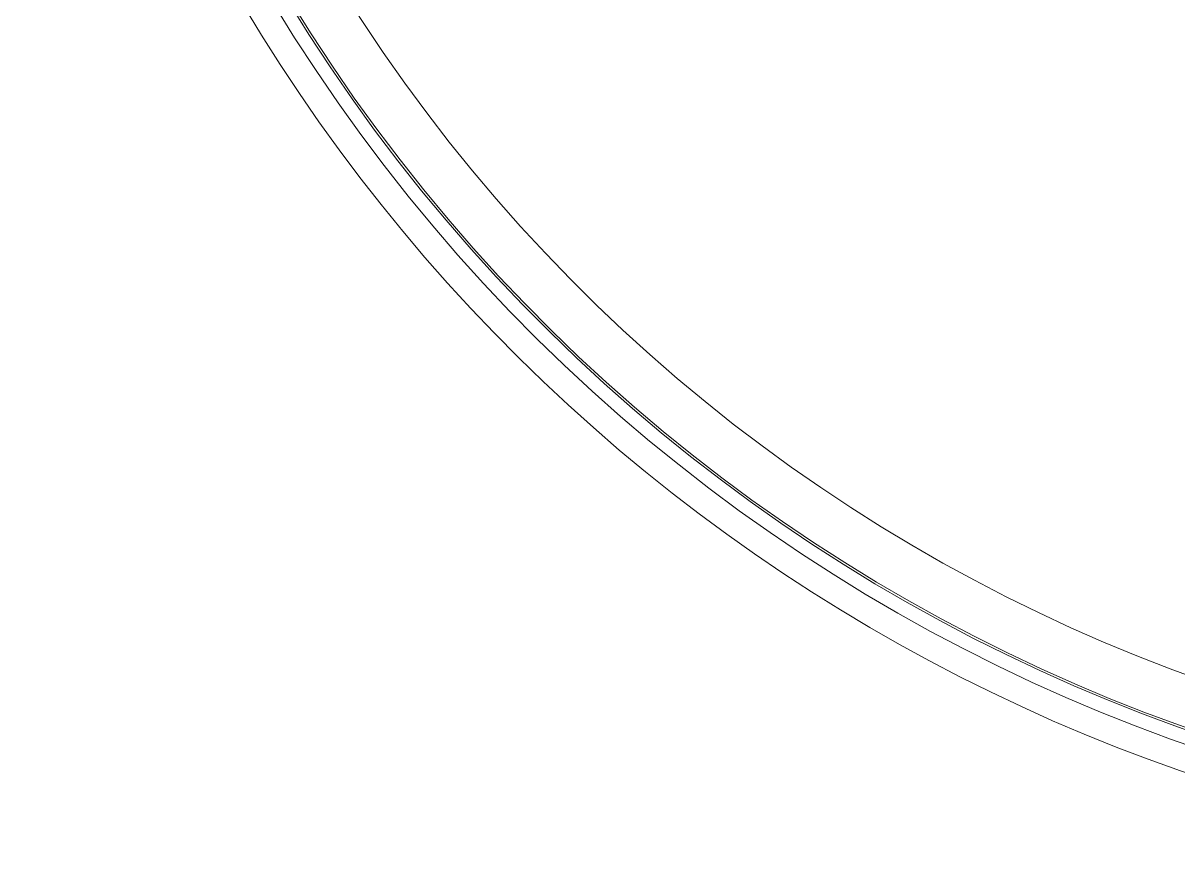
# Model space of a CAD drawing. Extents: x 2 to 136, y 1 to 99.
# Drawn here: x 122.292 to 126.648, y 38.635 to 41.827 of the extents above; entities that cross this region are included whole.
import ezdxf

# ---------------------------------------------------------------- set-up
doc = ezdxf.new("R2010")
doc.units = 0
doc.header["$MEASUREMENT"] = 0
doc.linetypes.add('SLD-Solid', pattern=[0])
doc.layers.add('OBJECT', color=7, linetype='CONTINUOUS')

msp = doc.modelspace()

# ---------------------------------------------------------------- linework, layer by layer
at = {"layer": 'OBJECT', "linetype": 'SLD-Solid', "lineweight": 15}
for radius, start, end in [(6.655, 198.09222, 54.2519), (6.555, 126.37982, 288.09222), (6.5028, 126.71932, 288.09222), (6.4944, 126.7749, 288.09222), (6.3069, 128.05888, 288.09222)]:
    msp.add_arc((128.8466, 45.29), radius, start, end, dxfattribs=at)

doc.saveas('drawing.dxf')
